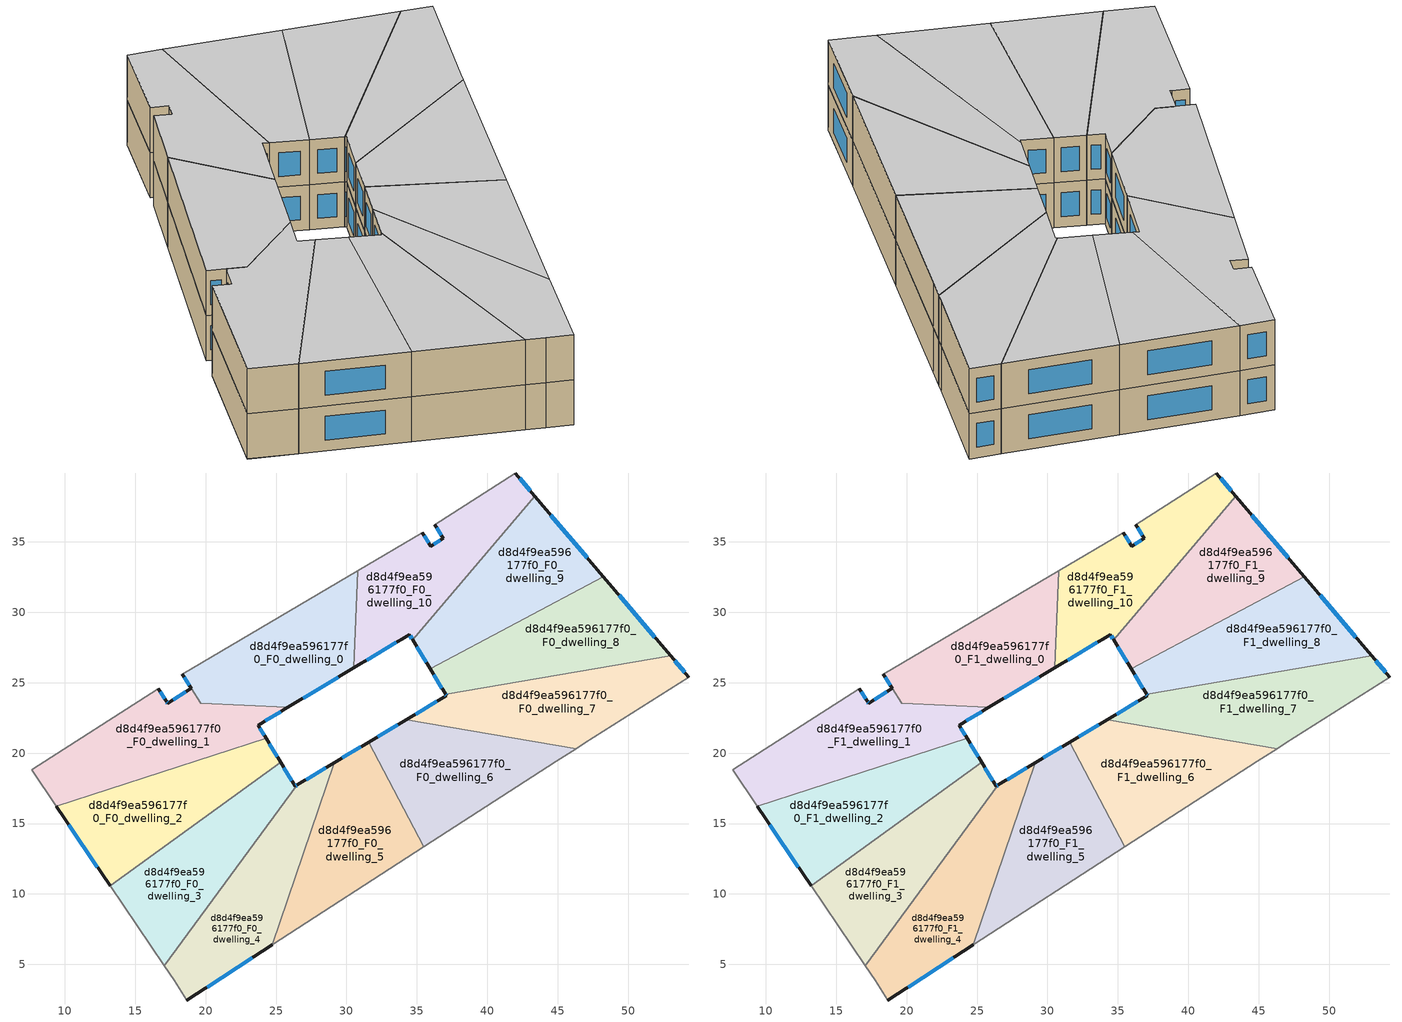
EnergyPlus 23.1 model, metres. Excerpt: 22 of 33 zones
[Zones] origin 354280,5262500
d8d4f9ea596177f0_F0_dwelling_0
 floor ground (EU_floor_Construction): 30.81,32.96 30.53,26.06 25.83,23.25 19.66,23.54 18.32,25.62 z0
 wall outside (EU_wall_Construction): 25.83,23.25 30.53,26.06 / 18.32,25.62 18.98,24.6 z0:3
 wall adiabatic (EU_wall_Construction): 30.81,32.96 18.32,25.62 z0:3
 wall to d8d4f9ea596177f0_F0_dwelling_10 (EU_wall_Construction): 30.53,26.06 30.81,32.96 z0:3
 wall to d8d4f9ea596177f0_F0_dwelling_1 (EU_wall_Construction): 18.98,24.6 19.66,23.54 25.83,23.25 z0:3
 window (EU_Window_Construction): 26.94,23.91 29.43,25.4 / 18.48,25.38 18.82,24.84 z0.7:2.3
d8d4f9ea596177f0_F0_dwelling_1
 floor ground (EU_floor_Construction): 25.83,23.25 23.73,21.99 24.29,21.06 9.38,16.25 7.63,18.82 16.65,24.56 17.22,23.66 17.3,23.54 18.98,24.6 19.66,23.54 z0
 wall outside (EU_wall_Construction): 18.98,24.6 17.3,23.54 17.22,23.66 16.65,24.56 / 24.29,21.06 23.73,21.99 25.83,23.25 z0:3
 wall adiabatic (EU_wall_Construction): 16.65,24.56 7.64,18.82 9.38,16.25 z0:3
 wall to d8d4f9ea596177f0_F0_dwelling_2 (EU_wall_Construction): 9.38,16.25 24.29,21.06 z0:3
 window (EU_Window_Construction): 17.28,23.57 17.24,23.63 / 18.58,24.35 17.69,23.79 / 24.22,22.29 25.34,22.96 / 24.16,21.28 23.86,21.77 / 17.09,23.87 16.78,24.35 z0.7:2.3
d8d4f9ea596177f0_F0_dwelling_10
 floor ground (EU_floor_Construction): 41.97,39.9 43.38,38.24 34.7,28.06 34.47,28.42 30.53,26.06 30.81,32.96 35.39,35.65 35.99,34.71 36.88,35.26 36.27,36.21 z0
 wall outside (EU_wall_Construction): 36.27,36.21 36.88,35.26 35.99,34.71 35.39,35.65 / 43.38,38.24 41.97,39.9 / 30.53,26.06 34.47,28.42 34.7,28.06 z0:3
 wall adiabatic (EU_wall_Construction): 41.97,39.9 36.27,36.21 / 35.39,35.65 30.81,32.96 z0:3
 wall to d8d4f9ea596177f0_F0_dwelling_9 (EU_wall_Construction): 34.7,28.06 43.38,38.24 z0:3
 window (EU_Window_Construction): 36.67,35.13 36.2,34.84 / 36.42,35.99 36.74,35.49 / 43.05,38.63 42.3,39.51 / 34.53,28.33 34.64,28.14 / 31.46,26.61 33.55,27.87 / 35.85,34.93 35.53,35.43 z0.7:2.3
d8d4f9ea596177f0_F0_dwelling_2
 floor ground (EU_floor_Construction): 24.29,21.06 25.32,19.35 13.22,10.58 9.38,16.25 z0
 wall outside (EU_wall_Construction): 25.32,19.35 24.29,21.06 / 9.38,16.25 13.22,10.58 z0:3
 wall to d8d4f9ea596177f0_F0_dwelling_3 (EU_wall_Construction): 13.22,10.58 25.32,19.35 z0:3
 window (EU_Window_Construction): 25.08,19.75 24.53,20.66 / 10.28,14.92 12.32,11.91 z0.7:2.3
d8d4f9ea596177f0_F0_dwelling_3
 floor ground (EU_floor_Construction): 25.32,19.35 26.35,17.65 26.52,17.75 17.07,4.91 13.22,10.58 z0
 wall outside (EU_wall_Construction): 26.52,17.75 26.35,17.65 25.32,19.35 z0:3
 wall adiabatic (EU_wall_Construction): 13.22,10.58 17.07,4.91 z0:3
 wall to d8d4f9ea596177f0_F0_dwelling_4 (EU_wall_Construction): 17.07,4.91 26.52,17.75 z0:3
 window (EU_Window_Construction): 26.11,18.05 25.56,18.95 / 26.48,17.72 26.39,17.67 z0.7:2.3
d8d4f9ea596177f0_F0_dwelling_4
 floor ground (EU_floor_Construction): 29.14,19.32 24.73,6.38 18.67,2.47 17.77,3.87 17.07,4.91 26.52,17.75 z0
 wall outside (EU_wall_Construction): 29.14,19.32 26.52,17.75 / 18.67,2.47 24.73,6.38 z0:3
 wall adiabatic (EU_wall_Construction): 17.07,4.91 17.77,3.87 18.67,2.47 z0:3
 wall to d8d4f9ea596177f0_F0_dwelling_5 (EU_wall_Construction): 24.73,6.38 29.14,19.32 z0:3
 window (EU_Window_Construction): 28.53,18.95 27.14,18.12 / 20.1,3.39 23.31,5.47 z0.7:2.3
d8d4f9ea596177f0_F0_dwelling_5
 floor ground (EU_floor_Construction): 31.59,20.79 35.5,13.34 24.73,6.38 29.14,19.32 z0
 wall outside (EU_wall_Construction): 31.59,20.79 29.14,19.32 z0:3
 wall adiabatic (EU_wall_Construction): 24.73,6.38 35.5,13.34 z0:3
 wall to d8d4f9ea596177f0_F0_dwelling_6 (EU_wall_Construction): 35.5,13.34 31.59,20.79 z0:3
 window (EU_Window_Construction): 31.02,20.44 29.72,19.67 z0.7:2.3
d8d4f9ea596177f0_F0_dwelling_6
 floor ground (EU_floor_Construction): 46.33,20.33 44.89,19.41 35.5,13.34 31.59,20.79 34.25,22.38 z0
 wall outside (EU_wall_Construction): 34.25,22.38 31.59,20.79 z0:3
 wall adiabatic (EU_wall_Construction): 35.5,13.34 44.89,19.41 46.33,20.33 z0:3
 wall to d8d4f9ea596177f0_F0_dwelling_7 (EU_wall_Construction): 46.33,20.33 34.25,22.38 z0:3
 window (EU_Window_Construction): 33.63,22.01 32.22,21.16 z0.7:2.3
d8d4f9ea596177f0_F0_dwelling_7
 floor ground (EU_floor_Construction): 53.03,26.91 54.32,25.39 46.89,20.69 46.33,20.33 34.25,22.38 37.09,24.08 37.04,24.17 z0
 wall outside (EU_wall_Construction): 37.04,24.17 37.09,24.08 34.25,22.38 / 54.32,25.39 53.03,26.91 z0:3
 wall adiabatic (EU_wall_Construction): 46.33,20.33 46.89,20.69 54.32,25.39 z0:3
 wall to d8d4f9ea596177f0_F0_dwelling_8 (EU_wall_Construction): 53.03,26.91 37.04,24.17 z0:3
 window (EU_Window_Construction): 36.43,23.68 34.92,22.78 / 37.05,24.15 37.08,24.1 / 54.02,25.75 53.33,26.56 z0.7:2.3
d8d4f9ea596177f0_F0_dwelling_8
 floor ground (EU_floor_Construction): 48.24,32.54 53.03,26.91 37.04,24.17 35.95,25.99 z0
 wall outside (EU_wall_Construction): 35.95,25.99 37.04,24.17 / 53.03,26.91 48.24,32.54 z0:3
 wall to d8d4f9ea596177f0_F0_dwelling_9 (EU_wall_Construction): 48.24,32.54 35.94,25.99 z0:3
 window (EU_Window_Construction): 36.2,25.56 36.78,24.6 / 51.9,28.23 49.36,31.22 z0.7:2.3
d8d4f9ea596177f0_F0_dwelling_9
 floor ground (EU_floor_Construction): 43.38,38.24 48.24,32.54 35.95,25.99 34.7,28.06 z0
 wall outside (EU_wall_Construction): 34.7,28.06 35.95,25.99 / 48.24,32.54 43.38,38.24 z0:3
 window (EU_Window_Construction): 34.99,27.57 35.65,26.47 / 47.1,33.88 44.52,36.9 z0.7:2.3
d8d4f9ea596177f0_F1_dwelling_0
 floor to d8d4f9ea596177f0_F0_dwelling_0 (EU_floor_Construction): 30.81,32.96 30.53,26.06 25.83,23.25 19.66,23.54 18.32,25.62 z3
 wall outside (EU_wall_Construction): 25.83,23.25 30.53,26.06 / 18.32,25.62 18.98,24.6 z3:6
 wall adiabatic (EU_wall_Construction): 30.81,32.96 18.32,25.62 z3:6
 wall to d8d4f9ea596177f0_F1_dwelling_10 (EU_wall_Construction): 30.53,26.06 30.81,32.96 z3:6
 wall to d8d4f9ea596177f0_F1_dwelling_1 (EU_wall_Construction): 18.98,24.6 19.66,23.54 25.83,23.25 z3:6
 window (EU_Window_Construction): 26.94,23.91 29.43,25.4 / 18.48,25.38 18.82,24.84 z3.7:5.3
 ceiling to d8d4f9ea596177f0_F2_dwelling_0 (EU_floor_Construction): 30.53,26.06 30.81,32.96 18.32,25.62 19.66,23.54 25.83,23.25 z6
d8d4f9ea596177f0_F1_dwelling_1
 floor to d8d4f9ea596177f0_F0_dwelling_1 (EU_floor_Construction): 25.83,23.25 23.73,21.99 24.29,21.06 9.38,16.25 7.63,18.82 16.65,24.56 17.22,23.66 17.3,23.54 18.98,24.6 19.66,23.54 z3
 wall outside (EU_wall_Construction): 18.98,24.6 17.3,23.54 17.22,23.66 16.65,24.56 / 24.29,21.06 23.73,21.99 25.83,23.25 z3:6
 wall adiabatic (EU_wall_Construction): 16.65,24.56 7.64,18.82 9.38,16.25 z3:6
 wall to d8d4f9ea596177f0_F1_dwelling_2 (EU_wall_Construction): 9.38,16.25 24.29,21.06 z3:6
 window (EU_Window_Construction): 17.28,23.57 17.24,23.63 / 18.58,24.35 17.69,23.79 / 24.22,22.29 25.34,22.96 / 24.16,21.28 23.86,21.77 / 17.09,23.87 16.78,24.35 z3.7:5.3
 ceiling to d8d4f9ea596177f0_F2_dwelling_1 (EU_floor_Construction): 24.29,21.06 23.73,21.99 25.83,23.25 19.66,23.54 18.98,24.6 17.3,23.54 17.22,23.66 16.65,24.56 7.63,18.82 9.38,16.25 z6
d8d4f9ea596177f0_F1_dwelling_10
 floor to d8d4f9ea596177f0_F0_dwelling_10 (EU_floor_Construction): 41.97,39.9 43.38,38.24 34.69,28.06 34.47,28.42 30.53,26.06 30.81,32.96 35.39,35.65 35.99,34.71 36.88,35.26 36.27,36.21 z3
 wall outside (EU_wall_Construction): 36.27,36.21 36.88,35.26 35.99,34.71 35.39,35.65 / 43.38,38.24 41.97,39.9 / 30.53,26.06 34.47,28.42 34.7,28.06 z3:6
 wall adiabatic (EU_wall_Construction): 41.97,39.9 36.27,36.21 / 35.39,35.65 30.81,32.96 z3:6
 wall to d8d4f9ea596177f0_F1_dwelling_9 (EU_wall_Construction): 34.7,28.06 43.38,38.24 z3:6
 window (EU_Window_Construction): 36.67,35.13 36.2,34.84 / 36.42,35.99 36.74,35.49 / 43.05,38.63 42.3,39.51 / 34.53,28.33 34.64,28.14 / 31.46,26.61 33.55,27.87 / 35.85,34.93 35.53,35.43 z3.7:5.3
 ceiling to d8d4f9ea596177f0_F2_dwelling_10 (EU_floor_Construction): 34.69,28.06 43.38,38.24 41.97,39.9 36.27,36.21 36.88,35.26 35.99,34.71 35.39,35.65 30.81,32.96 30.53,26.06 34.47,28.42 z6
d8d4f9ea596177f0_F1_dwelling_2
 floor to d8d4f9ea596177f0_F0_dwelling_2 (EU_floor_Construction): 24.29,21.06 25.32,19.35 13.22,10.58 9.38,16.25 z3
 wall outside (EU_wall_Construction): 25.32,19.35 24.29,21.06 / 9.38,16.25 13.22,10.58 z3:6
 wall to d8d4f9ea596177f0_F1_dwelling_3 (EU_wall_Construction): 13.22,10.58 25.32,19.35 z3:6
 window (EU_Window_Construction): 25.08,19.75 24.53,20.66 / 10.28,14.92 12.32,11.91 z3.7:5.3
 ceiling to d8d4f9ea596177f0_F2_dwelling_2 (EU_floor_Construction): 25.32,19.35 24.29,21.06 9.38,16.25 13.22,10.58 z6
d8d4f9ea596177f0_F1_dwelling_3
 floor to d8d4f9ea596177f0_F0_dwelling_3 (EU_floor_Construction): 25.32,19.35 26.35,17.65 26.52,17.75 17.06,4.91 13.22,10.58 z3
 wall outside (EU_wall_Construction): 26.52,17.75 26.35,17.65 25.32,19.35 z3:6
 wall adiabatic (EU_wall_Construction): 13.22,10.58 17.07,4.91 z3:6
 wall to d8d4f9ea596177f0_F1_dwelling_4 (EU_wall_Construction): 17.07,4.91 26.52,17.75 z3:6
 window (EU_Window_Construction): 26.11,18.05 25.56,18.95 / 26.48,17.72 26.39,17.67 z3.7:5.3
 ceiling to d8d4f9ea596177f0_F2_dwelling_3 (EU_floor_Construction): 17.06,4.91 26.52,17.75 26.35,17.65 25.32,19.35 13.22,10.58 z6
d8d4f9ea596177f0_F1_dwelling_4
 floor to d8d4f9ea596177f0_F0_dwelling_4 (EU_floor_Construction): 29.14,19.32 24.73,6.38 18.67,2.47 17.77,3.87 17.06,4.91 26.52,17.75 z3
 wall outside (EU_wall_Construction): 29.14,19.32 26.52,17.75 / 18.67,2.47 24.73,6.38 z3:6
 wall adiabatic (EU_wall_Construction): 17.07,4.91 17.77,3.87 18.67,2.47 z3:6
 wall to d8d4f9ea596177f0_F1_dwelling_5 (EU_wall_Construction): 24.73,6.38 29.14,19.32 z3:6
 window (EU_Window_Construction): 28.53,18.95 27.14,18.12 / 20.1,3.39 23.31,5.47 z3.7:5.3
 ceiling to d8d4f9ea596177f0_F2_dwelling_4 (EU_floor_Construction): 24.73,6.38 29.14,19.32 26.52,17.75 17.06,4.91 17.77,3.87 18.67,2.47 z6
d8d4f9ea596177f0_F1_dwelling_5
 floor to d8d4f9ea596177f0_F0_dwelling_5 (EU_floor_Construction): 31.59,20.79 35.5,13.34 24.73,6.38 29.14,19.32 z3
 wall outside (EU_wall_Construction): 31.59,20.79 29.14,19.32 z3:6
 wall adiabatic (EU_wall_Construction): 24.73,6.38 35.5,13.34 z3:6
 wall to d8d4f9ea596177f0_F1_dwelling_6 (EU_wall_Construction): 35.5,13.34 31.59,20.79 z3:6
 window (EU_Window_Construction): 31.02,20.44 29.72,19.67 z3.7:5.3
 ceiling to d8d4f9ea596177f0_F2_dwelling_5 (EU_floor_Construction): 35.5,13.34 31.59,20.79 29.14,19.32 24.73,6.38 z6
d8d4f9ea596177f0_F1_dwelling_6
 floor to d8d4f9ea596177f0_F0_dwelling_6 (EU_floor_Construction): 46.33,20.33 44.89,19.41 35.5,13.34 31.59,20.79 34.25,22.38 z3
 wall outside (EU_wall_Construction): 34.25,22.38 31.59,20.79 z3:6
 wall adiabatic (EU_wall_Construction): 35.5,13.34 44.89,19.41 46.33,20.33 z3:6
 wall to d8d4f9ea596177f0_F1_dwelling_7 (EU_wall_Construction): 46.33,20.33 34.25,22.38 z3:6
 window (EU_Window_Construction): 33.63,22.01 32.22,21.16 z3.7:5.3
 ceiling to d8d4f9ea596177f0_F2_dwelling_6 (EU_floor_Construction): 44.89,19.41 46.33,20.33 34.25,22.38 31.59,20.79 35.5,13.34 z6
d8d4f9ea596177f0_F1_dwelling_7
 floor to d8d4f9ea596177f0_F0_dwelling_7 (EU_floor_Construction): 53.03,26.91 54.32,25.39 46.89,20.69 46.33,20.33 34.25,22.38 37.09,24.08 37.04,24.17 z3
 wall outside (EU_wall_Construction): 37.04,24.17 37.09,24.08 34.25,22.38 / 54.32,25.39 53.03,26.91 z3:6
 wall adiabatic (EU_wall_Construction): 46.33,20.33 46.89,20.69 54.32,25.39 z3:6
 wall to d8d4f9ea596177f0_F1_dwelling_8 (EU_wall_Construction): 53.03,26.91 37.04,24.17 z3:6
 window (EU_Window_Construction): 36.43,23.68 34.92,22.78 / 37.05,24.15 37.08,24.1 / 54.02,25.75 53.33,26.56 z3.7:5.3
 ceiling to d8d4f9ea596177f0_F2_dwelling_7 (EU_floor_Construction): 54.32,25.39 53.03,26.91 37.04,24.17 37.09,24.08 34.25,22.38 46.33,20.33 46.89,20.69 z6
d8d4f9ea596177f0_F1_dwelling_8
 floor to d8d4f9ea596177f0_F0_dwelling_8 (EU_floor_Construction): 48.24,32.54 53.03,26.91 37.04,24.17 35.94,25.99 z3
 wall outside (EU_wall_Construction): 35.95,25.99 37.04,24.17 / 53.03,26.91 48.24,32.54 z3:6
 wall to d8d4f9ea596177f0_F1_dwelling_9 (EU_wall_Construction): 48.24,32.54 35.94,25.99 z3:6
 window (EU_Window_Construction): 36.2,25.56 36.78,24.6 / 51.9,28.23 49.36,31.22 z3.7:5.3
 ceiling to d8d4f9ea596177f0_F2_dwelling_8 (EU_floor_Construction): 53.03,26.91 48.24,32.54 35.94,25.99 37.04,24.17 z6
d8d4f9ea596177f0_F1_dwelling_9
 floor to d8d4f9ea596177f0_F0_dwelling_9 (EU_floor_Construction): 43.38,38.24 48.24,32.54 35.94,25.99 34.69,28.06 z3
 wall outside (EU_wall_Construction): 34.7,28.06 35.95,25.99 / 48.24,32.54 43.38,38.24 z3:6
 window (EU_Window_Construction): 34.99,27.57 35.65,26.47 / 47.1,33.88 44.52,36.9 z3.7:5.3
 ceiling to d8d4f9ea596177f0_F2_dwelling_9 (EU_floor_Construction): 48.24,32.54 43.38,38.24 34.69,28.06 35.94,25.99 z6
[Building]
EU S2 Campaign: North Axis=0; Terrain=City; Solar Distribution=FullExterior
[Site:Location]
Budapest.Ferenc.Liszt.Intl.AP: Latitude=47.437; Longitude=19.256; Time Zone=1; Elevation=185
[SizingPeriod:WeatherFileDays]
AnnualSizingPeriod: Begin Month=1; Begin Day of Month=1; End Month=12; End Day of Month=31; Day of Week for Start Day=Monday; Use Weather File Daylight Saving Period=No; Use Weather File Rain and Snow Indicators=No
[MATERIAL]
EU_InternalMass_Material: Roughness=MediumRough; Thickness=0.1; Conductivity=1; Density=1800; Specific Heat=900; Thermal Absorptance=0.9; Solar Absorptance=0.7; Visible Absorptance=0.7
[MATERIAL:NOMASS] Roughness=MediumRough; Thermal Absorptance=0.9; Solar Absorptance=0.7; Visible Absorptance=0.7
Name | Thermal Resistance
EU_wall_NoMass | 0.832559
EU_floor_NoMass | 0.872794
[WINDOWMATERIAL:SIMPLEGLAZINGSYSTEM]
EU_Window_SimpleGlazing: UFactor=2.79869; Solar Heat Gain Coefficient=0.75; Visible Transmittance=0.75
[CONSTRUCTION]
EU_wall_Construction: EU_wall_NoMass
EU_floor_Construction: EU_floor_NoMass
EU_Window_Construction: EU_Window_SimpleGlazing
EU_InternalMass_Construction: EU_InternalMass_Material
[ZONE] Type=1; Multiplier=1; Ceiling Height=autocalculate; Floor Area=autocalculate; Part of Total Floor Area=Yes
Name | Volume
d8d4f9ea596177f0_F0_dwelling_0; d8d4f9ea596177f0_F1_dwelling_0 | 193.024
d8d4f9ea596177f0_F0_dwelling_1; d8d4f9ea596177f0_F1_dwelling_1 | 204.619
d8d4f9ea596177f0_F0_dwelling_10; d8d4f9ea596177f0_F1_dwelling_10 | 198.821
d8d4f9ea596177f0_F0_dwelling_2; d8d4f9ea596177f0_F1_dwelling_2 | 198.863
d8d4f9ea596177f0_F0_dwelling_3; d8d4f9ea596177f0_F1_dwelling_3 | 198.855
d8d4f9ea596177f0_F0_dwelling_4; d8d4f9ea596177f0_F1_dwelling_4 | 198.823
d8d4f9ea596177f0_F0_dwelling_5; d8d4f9ea596177f0_F1_dwelling_5 | 198.851
d8d4f9ea596177f0_F0_dwelling_6; d8d4f9ea596177f0_F1_dwelling_6 | 198.85
d8d4f9ea596177f0_F0_dwelling_7; d8d4f9ea596177f0_F1_dwelling_7 | 198.817
d8d4f9ea596177f0_F0_dwelling_8; d8d4f9ea596177f0_F1_dwelling_8 | 198.859
d8d4f9ea596177f0_F0_dwelling_9; d8d4f9ea596177f0_F1_dwelling_9 | 198.84
[INTERNALMASS] Construction=EU_InternalMass_Construction
Name | Zone or ZoneList | Surface Area
d8d4f9ea596177f0_F0_dwelling_0_EU_InternalMass | d8d4f9ea596177f0_F0_dwelling_0 | 64.3466
d8d4f9ea596177f0_F0_dwelling_1_EU_InternalMass | d8d4f9ea596177f0_F0_dwelling_1 | 68.2057
d8d4f9ea596177f0_F0_dwelling_2_EU_InternalMass | d8d4f9ea596177f0_F0_dwelling_2 | 66.2875
d8d4f9ea596177f0_F0_dwelling_3_EU_InternalMass | d8d4f9ea596177f0_F0_dwelling_3 | 66.285
d8d4f9ea596177f0_F0_dwelling_4_EU_InternalMass | d8d4f9ea596177f0_F0_dwelling_4 | 66.2745
d8d4f9ea596177f0_F0_dwelling_5_EU_InternalMass | d8d4f9ea596177f0_F0_dwelling_5 | 66.2837
d8d4f9ea596177f0_F0_dwelling_6_EU_InternalMass | d8d4f9ea596177f0_F0_dwelling_6 | 66.2832
d8d4f9ea596177f0_F0_dwelling_7_EU_InternalMass | d8d4f9ea596177f0_F0_dwelling_7 | 66.2725
d8d4f9ea596177f0_F0_dwelling_8_EU_InternalMass | d8d4f9ea596177f0_F0_dwelling_8 | 66.2864
d8d4f9ea596177f0_F0_dwelling_9_EU_InternalMass | d8d4f9ea596177f0_F0_dwelling_9 | 66.2801
d8d4f9ea596177f0_F0_dwelling_10_EU_InternalMass | d8d4f9ea596177f0_F0_dwelling_10 | 66.2737
d8d4f9ea596177f0_F1_dwelling_0_EU_InternalMass | d8d4f9ea596177f0_F1_dwelling_0 | 64.3466
d8d4f9ea596177f0_F1_dwelling_1_EU_InternalMass | d8d4f9ea596177f0_F1_dwelling_1 | 68.2057
d8d4f9ea596177f0_F1_dwelling_2_EU_InternalMass | d8d4f9ea596177f0_F1_dwelling_2 | 66.2875
d8d4f9ea596177f0_F1_dwelling_3_EU_InternalMass | d8d4f9ea596177f0_F1_dwelling_3 | 66.285
d8d4f9ea596177f0_F1_dwelling_4_EU_InternalMass | d8d4f9ea596177f0_F1_dwelling_4 | 66.2745
d8d4f9ea596177f0_F1_dwelling_5_EU_InternalMass | d8d4f9ea596177f0_F1_dwelling_5 | 66.2837
d8d4f9ea596177f0_F1_dwelling_6_EU_InternalMass | d8d4f9ea596177f0_F1_dwelling_6 | 66.2832
d8d4f9ea596177f0_F1_dwelling_7_EU_InternalMass | d8d4f9ea596177f0_F1_dwelling_7 | 66.2725
d8d4f9ea596177f0_F1_dwelling_8_EU_InternalMass | d8d4f9ea596177f0_F1_dwelling_8 | 66.2864
d8d4f9ea596177f0_F1_dwelling_9_EU_InternalMass | d8d4f9ea596177f0_F1_dwelling_9 | 66.2801
d8d4f9ea596177f0_F1_dwelling_10_EU_InternalMass | d8d4f9ea596177f0_F1_dwelling_10 | 66.2737
[OTHEREQUIPMENT] Fuel Type=Electricity; Design Level Calculation Method=Watts/Area; Power per Zone Floor Area=1; Fraction Latent=0; Fraction Radiant=0; Fraction Lost=0; Carbon Dioxide Generation Rate=0; EndUse Subcategory=EU_Step8_InternalGains
Name | Zone or ZoneList or Space or SpaceList | Schedule
EU_Step8_InternalGain_d8d4f9ea596177f0_F0_dwelling_0_f000 | d8d4f9ea596177f0_F0_dwelling_0 | EU_Step8_GainSchedule_d8d4f9ea596177f0_F0_dwelling_0_f000
EU_Step8_InternalGain_d8d4f9ea596177f0_F0_dwelling_1_f000 | d8d4f9ea596177f0_F0_dwelling_1 | EU_Step8_GainSchedule_d8d4f9ea596177f0_F0_dwelling_1_f000
EU_Step8_InternalGain_d8d4f9ea596177f0_F0_dwelling_2_f000 | d8d4f9ea596177f0_F0_dwelling_2 | EU_Step8_GainSchedule_d8d4f9ea596177f0_F0_dwelling_2_f000
EU_Step8_InternalGain_d8d4f9ea596177f0_F0_dwelling_3_f000 | d8d4f9ea596177f0_F0_dwelling_3 | EU_Step8_GainSchedule_d8d4f9ea596177f0_F0_dwelling_3_f000
EU_Step8_InternalGain_d8d4f9ea596177f0_F0_dwelling_4_f000 | d8d4f9ea596177f0_F0_dwelling_4 | EU_Step8_GainSchedule_d8d4f9ea596177f0_F0_dwelling_4_f000
EU_Step8_InternalGain_d8d4f9ea596177f0_F0_dwelling_5_f000 | d8d4f9ea596177f0_F0_dwelling_5 | EU_Step8_GainSchedule_d8d4f9ea596177f0_F0_dwelling_5_f000
EU_Step8_InternalGain_d8d4f9ea596177f0_F0_dwelling_6_f000 | d8d4f9ea596177f0_F0_dwelling_6 | EU_Step8_GainSchedule_d8d4f9ea596177f0_F0_dwelling_6_f000
EU_Step8_InternalGain_d8d4f9ea596177f0_F0_dwelling_7_f000 | d8d4f9ea596177f0_F0_dwelling_7 | EU_Step8_GainSchedule_d8d4f9ea596177f0_F0_dwelling_7_f000
EU_Step8_InternalGain_d8d4f9ea596177f0_F0_dwelling_8_f000 | d8d4f9ea596177f0_F0_dwelling_8 | EU_Step8_GainSchedule_d8d4f9ea596177f0_F0_dwelling_8_f000
EU_Step8_InternalGain_d8d4f9ea596177f0_F0_dwelling_9_f000 | d8d4f9ea596177f0_F0_dwelling_9 | EU_Step8_GainSchedule_d8d4f9ea596177f0_F0_dwelling_9_f000
EU_Step8_InternalGain_d8d4f9ea596177f0_F0_dwelling_10_f000 | d8d4f9ea596177f0_F0_dwelling_10 | EU_Step8_GainSchedule_d8d4f9ea596177f0_F0_dwelling_10_f000
EU_Step8_InternalGain_d8d4f9ea596177f0_F1_dwelling_0_f000 | d8d4f9ea596177f0_F1_dwelling_0 | EU_Step8_GainSchedule_d8d4f9ea596177f0_F1_dwelling_0_f000
EU_Step8_InternalGain_d8d4f9ea596177f0_F1_dwelling_1_f000 | d8d4f9ea596177f0_F1_dwelling_1 | EU_Step8_GainSchedule_d8d4f9ea596177f0_F1_dwelling_1_f000
EU_Step8_InternalGain_d8d4f9ea596177f0_F1_dwelling_2_f000 | d8d4f9ea596177f0_F1_dwelling_2 | EU_Step8_GainSchedule_d8d4f9ea596177f0_F1_dwelling_2_f000
EU_Step8_InternalGain_d8d4f9ea596177f0_F1_dwelling_3_f000 | d8d4f9ea596177f0_F1_dwelling_3 | EU_Step8_GainSchedule_d8d4f9ea596177f0_F1_dwelling_3_f000
EU_Step8_InternalGain_d8d4f9ea596177f0_F1_dwelling_4_f000 | d8d4f9ea596177f0_F1_dwelling_4 | EU_Step8_GainSchedule_d8d4f9ea596177f0_F1_dwelling_4_f000
EU_Step8_InternalGain_d8d4f9ea596177f0_F1_dwelling_5_f000 | d8d4f9ea596177f0_F1_dwelling_5 | EU_Step8_GainSchedule_d8d4f9ea596177f0_F1_dwelling_5_f000
EU_Step8_InternalGain_d8d4f9ea596177f0_F1_dwelling_6_f000 | d8d4f9ea596177f0_F1_dwelling_6 | EU_Step8_GainSchedule_d8d4f9ea596177f0_F1_dwelling_6_f000
EU_Step8_InternalGain_d8d4f9ea596177f0_F1_dwelling_7_f000 | d8d4f9ea596177f0_F1_dwelling_7 | EU_Step8_GainSchedule_d8d4f9ea596177f0_F1_dwelling_7_f000
EU_Step8_InternalGain_d8d4f9ea596177f0_F1_dwelling_8_f000 | d8d4f9ea596177f0_F1_dwelling_8 | EU_Step8_GainSchedule_d8d4f9ea596177f0_F1_dwelling_8_f000
EU_Step8_InternalGain_d8d4f9ea596177f0_F1_dwelling_9_f000 | d8d4f9ea596177f0_F1_dwelling_9 | EU_Step8_GainSchedule_d8d4f9ea596177f0_F1_dwelling_9_f000
EU_Step8_InternalGain_d8d4f9ea596177f0_F1_dwelling_10_f000 | d8d4f9ea596177f0_F1_dwelling_10 | EU_Step8_GainSchedule_d8d4f9ea596177f0_F1_dwelling_10_f000
[ZONEVENTILATION:DESIGNFLOWRATE] Schedule=EU_AlwaysOn; Design Flow Rate Calculation Method=AirChanges/Hour; Air Changes per Hour=0.475469; Ventilation Type=Natural; Fan Pressure Rise=0; Fan Total Efficiency=1; Constant Term Coefficient=1; Temperature Term Coefficient=0; Velocity Term Coefficient=0; Velocity Squared Term Coefficient=0; Minimum Indoor Temperature=-100; Maximum Indoor Temperature=100; Delta Temperature=-100; Minimum Outdoor Temperature=-100; Maximum Outdoor Temperature=100; Maximum Wind Speed=40
Name | Zone or ZoneList or Space or SpaceList
EU_ConstantAir_d8d4f9ea596177f0_F0_dwelling_0 | d8d4f9ea596177f0_F0_dwelling_0
EU_ConstantAir_d8d4f9ea596177f0_F0_dwelling_1 | d8d4f9ea596177f0_F0_dwelling_1
EU_ConstantAir_d8d4f9ea596177f0_F0_dwelling_2 | d8d4f9ea596177f0_F0_dwelling_2
EU_ConstantAir_d8d4f9ea596177f0_F0_dwelling_3 | d8d4f9ea596177f0_F0_dwelling_3
EU_ConstantAir_d8d4f9ea596177f0_F0_dwelling_4 | d8d4f9ea596177f0_F0_dwelling_4
EU_ConstantAir_d8d4f9ea596177f0_F0_dwelling_5 | d8d4f9ea596177f0_F0_dwelling_5
EU_ConstantAir_d8d4f9ea596177f0_F0_dwelling_6 | d8d4f9ea596177f0_F0_dwelling_6
EU_ConstantAir_d8d4f9ea596177f0_F0_dwelling_7 | d8d4f9ea596177f0_F0_dwelling_7
EU_ConstantAir_d8d4f9ea596177f0_F0_dwelling_8 | d8d4f9ea596177f0_F0_dwelling_8
EU_ConstantAir_d8d4f9ea596177f0_F0_dwelling_9 | d8d4f9ea596177f0_F0_dwelling_9
EU_ConstantAir_d8d4f9ea596177f0_F0_dwelling_10 | d8d4f9ea596177f0_F0_dwelling_10
EU_ConstantAir_d8d4f9ea596177f0_F1_dwelling_0 | d8d4f9ea596177f0_F1_dwelling_0
EU_ConstantAir_d8d4f9ea596177f0_F1_dwelling_1 | d8d4f9ea596177f0_F1_dwelling_1
EU_ConstantAir_d8d4f9ea596177f0_F1_dwelling_2 | d8d4f9ea596177f0_F1_dwelling_2
EU_ConstantAir_d8d4f9ea596177f0_F1_dwelling_3 | d8d4f9ea596177f0_F1_dwelling_3
EU_ConstantAir_d8d4f9ea596177f0_F1_dwelling_4 | d8d4f9ea596177f0_F1_dwelling_4
EU_ConstantAir_d8d4f9ea596177f0_F1_dwelling_5 | d8d4f9ea596177f0_F1_dwelling_5
EU_ConstantAir_d8d4f9ea596177f0_F1_dwelling_6 | d8d4f9ea596177f0_F1_dwelling_6
EU_ConstantAir_d8d4f9ea596177f0_F1_dwelling_7 | d8d4f9ea596177f0_F1_dwelling_7
EU_ConstantAir_d8d4f9ea596177f0_F1_dwelling_8 | d8d4f9ea596177f0_F1_dwelling_8
EU_ConstantAir_d8d4f9ea596177f0_F1_dwelling_9 | d8d4f9ea596177f0_F1_dwelling_9
EU_ConstantAir_d8d4f9ea596177f0_F1_dwelling_10 | d8d4f9ea596177f0_F1_dwelling_10
[HVACTEMPLATE:THERMOSTAT] Constant Heating Setpoint=20; Constant Cooling Setpoint=50
EU_HeatOnly_d8d4f9ea596177f0_F0_dwelling_0; EU_HeatOnly_d8d4f9ea596177f0_F0_dwelling_1; EU_HeatOnly_d8d4f9ea596177f0_F0_dwelling_2; EU_HeatOnly_d8d4f9ea596177f0_F0_dwelling_3; EU_HeatOnly_d8d4f9ea596177f0_F0_dwelling_4; EU_HeatOnly_d8d4f9ea596177f0_F0_dwelling_5; EU_HeatOnly_d8d4f9ea596177f0_F0_dwelling_6; EU_HeatOnly_d8d4f9ea596177f0_F0_dwelling_7; EU_HeatOnly_d8d4f9ea596177f0_F0_dwelling_8; EU_HeatOnly_d8d4f9ea596177f0_F0_dwelling_9; EU_HeatOnly_d8d4f9ea596177f0_F0_dwelling_10; EU_HeatOnly_d8d4f9ea596177f0_F1_dwelling_0; EU_HeatOnly_d8d4f9ea596177f0_F1_dwelling_1; EU_HeatOnly_d8d4f9ea596177f0_F1_dwelling_2; EU_HeatOnly_d8d4f9ea596177f0_F1_dwelling_3; EU_HeatOnly_d8d4f9ea596177f0_F1_dwelling_4; EU_HeatOnly_d8d4f9ea596177f0_F1_dwelling_5; EU_HeatOnly_d8d4f9ea596177f0_F1_dwelling_6; EU_HeatOnly_d8d4f9ea596177f0_F1_dwelling_7; EU_HeatOnly_d8d4f9ea596177f0_F1_dwelling_8; EU_HeatOnly_d8d4f9ea596177f0_F1_dwelling_9; EU_HeatOnly_d8d4f9ea596177f0_F1_dwelling_10; EU_HeatOnly_d8d4f9ea596177f0_F2_dwelling_0; EU_HeatOnly_d8d4f9ea596177f0_F2_dwelling_1; EU_HeatOnly_d8d4f9ea596177f0_F2_dwelling_2; EU_HeatOnly_d8d4f9ea596177f0_F2_dwelling_3; EU_HeatOnly_d8d4f9ea596177f0_F2_dwelling_4; EU_HeatOnly_d8d4f9ea596177f0_F2_dwelling_5; EU_HeatOnly_d8d4f9ea596177f0_F2_dwelling_6; EU_HeatOnly_d8d4f9ea596177f0_F2_dwelling_7; EU_HeatOnly_d8d4f9ea596177f0_F2_dwelling_8; EU_HeatOnly_d8d4f9ea596177f0_F2_dwelling_9; EU_HeatOnly_d8d4f9ea596177f0_F2_dwelling_10
[HVACTEMPLATE:ZONE:IDEALLOADSAIRSYSTEM] System Availability Schedule=EU_AlwaysOn; Maximum Heating Supply Air Temperature=50; Minimum Cooling Supply Air Temperature=13; Maximum Heating Supply Air Humidity Ratio=0.0156; Minimum Cooling Supply Air Humidity Ratio=0.0077; Heating Limit=NoLimit; Cooling Limit=NoLimit; Heating Availability Schedule=EU_AlwaysOn; Cooling Availability Schedule=EU_CoolingOff; Dehumidification Control Type=ConstantSensibleHeatRatio; Cooling Sensible Heat Ratio=0.7; Dehumidification Setpoint=60; Humidification Control Type=None; Humidification Setpoint=30; Outdoor Air Method=None; Outdoor Air Flow Rate per Person=0.00944; Outdoor Air Flow Rate per Zone Floor Area=0; Outdoor Air Flow Rate per Zone=0; Demand Controlled Ventilation Type=None; Outdoor Air Economizer Type=NoEconomizer; Heat Recovery Type=None; Sensible Heat Recovery Effectiveness=0.7; Latent Heat Recovery Effectiveness=0.65
Name | Template Thermostat
d8d4f9ea596177f0_F0_dwelling_0 | EU_HeatOnly_d8d4f9ea596177f0_F0_dwelling_0
d8d4f9ea596177f0_F0_dwelling_1 | EU_HeatOnly_d8d4f9ea596177f0_F0_dwelling_1
d8d4f9ea596177f0_F0_dwelling_2 | EU_HeatOnly_d8d4f9ea596177f0_F0_dwelling_2
d8d4f9ea596177f0_F0_dwelling_3 | EU_HeatOnly_d8d4f9ea596177f0_F0_dwelling_3
d8d4f9ea596177f0_F0_dwelling_4 | EU_HeatOnly_d8d4f9ea596177f0_F0_dwelling_4
d8d4f9ea596177f0_F0_dwelling_5 | EU_HeatOnly_d8d4f9ea596177f0_F0_dwelling_5
d8d4f9ea596177f0_F0_dwelling_6 | EU_HeatOnly_d8d4f9ea596177f0_F0_dwelling_6
d8d4f9ea596177f0_F0_dwelling_7 | EU_HeatOnly_d8d4f9ea596177f0_F0_dwelling_7
d8d4f9ea596177f0_F0_dwelling_8 | EU_HeatOnly_d8d4f9ea596177f0_F0_dwelling_8
d8d4f9ea596177f0_F0_dwelling_9 | EU_HeatOnly_d8d4f9ea596177f0_F0_dwelling_9
d8d4f9ea596177f0_F0_dwelling_10 | EU_HeatOnly_d8d4f9ea596177f0_F0_dwelling_10
d8d4f9ea596177f0_F1_dwelling_0 | EU_HeatOnly_d8d4f9ea596177f0_F1_dwelling_0
d8d4f9ea596177f0_F1_dwelling_1 | EU_HeatOnly_d8d4f9ea596177f0_F1_dwelling_1
d8d4f9ea596177f0_F1_dwelling_2 | EU_HeatOnly_d8d4f9ea596177f0_F1_dwelling_2
d8d4f9ea596177f0_F1_dwelling_3 | EU_HeatOnly_d8d4f9ea596177f0_F1_dwelling_3
d8d4f9ea596177f0_F1_dwelling_4 | EU_HeatOnly_d8d4f9ea596177f0_F1_dwelling_4
d8d4f9ea596177f0_F1_dwelling_5 | EU_HeatOnly_d8d4f9ea596177f0_F1_dwelling_5
d8d4f9ea596177f0_F1_dwelling_6 | EU_HeatOnly_d8d4f9ea596177f0_F1_dwelling_6
d8d4f9ea596177f0_F1_dwelling_7 | EU_HeatOnly_d8d4f9ea596177f0_F1_dwelling_7
d8d4f9ea596177f0_F1_dwelling_8 | EU_HeatOnly_d8d4f9ea596177f0_F1_dwelling_8
d8d4f9ea596177f0_F1_dwelling_9 | EU_HeatOnly_d8d4f9ea596177f0_F1_dwelling_9
d8d4f9ea596177f0_F1_dwelling_10 | EU_HeatOnly_d8d4f9ea596177f0_F1_dwelling_10
[SIZING:ZONE] Zone Cooling Design Supply Air Temperature Input Method=SupplyAirTemperature; Zone Cooling Design Supply Air Temperature=13; Zone Heating Design Supply Air Temperature Input Method=SupplyAirTemperature; Zone Heating Design Supply Air Temperature=50; Zone Cooling Design Supply Air Humidity Ratio=0.008; Zone Heating Design Supply Air Humidity Ratio=0.008; Cooling Design Air Flow Method=DesignDay; Cooling Design Air Flow Rate=0; Cooling Minimum Air Flow per Zone Floor Area=0.000762; Cooling Minimum Air Flow=0; Cooling Minimum Air Flow Fraction=0.2; Heating Design Air Flow Method=DesignDay; Heating Design Air Flow Rate=0; Heating Maximum Air Flow per Zone Floor Area=0.002032; Heating Maximum Air Flow=0.141576; Heating Maximum Air Flow Fraction=0.3; Account for Dedicated Outdoor Air System=No; Dedicated Outdoor Air System Control Strategy=NeutralSupplyAir; Dedicated Outdoor Air Low Setpoint Temperature for Design=autosize; Dedicated Outdoor Air High Setpoint Temperature for Design=autosize; Zone Load Sizing Method=Sensible Load Only No Latent Load; Zone Latent Cooling Design Supply Air Humidity Ratio Input Method=HumidityRatioDifference; Zone Cooling Design Supply Air Humidity Ratio Difference=0.005; Zone Latent Heating Design Supply Air Humidity Ratio Input Method=HumidityRatioDifference; Zone Humidification Design Supply Air Humidity Ratio Difference=0.005
d8d4f9ea596177f0_F0_dwelling_0; d8d4f9ea596177f0_F0_dwelling_1; d8d4f9ea596177f0_F0_dwelling_2; d8d4f9ea596177f0_F0_dwelling_3; d8d4f9ea596177f0_F0_dwelling_4; d8d4f9ea596177f0_F0_dwelling_5; d8d4f9ea596177f0_F0_dwelling_6; d8d4f9ea596177f0_F0_dwelling_7; d8d4f9ea596177f0_F0_dwelling_8; d8d4f9ea596177f0_F0_dwelling_9; d8d4f9ea596177f0_F0_dwelling_10; d8d4f9ea596177f0_F1_dwelling_0; d8d4f9ea596177f0_F1_dwelling_1; d8d4f9ea596177f0_F1_dwelling_2; d8d4f9ea596177f0_F1_dwelling_3; d8d4f9ea596177f0_F1_dwelling_4; d8d4f9ea596177f0_F1_dwelling_5; d8d4f9ea596177f0_F1_dwelling_6; d8d4f9ea596177f0_F1_dwelling_7; d8d4f9ea596177f0_F1_dwelling_8; d8d4f9ea596177f0_F1_dwelling_9; d8d4f9ea596177f0_F1_dwelling_10
[SCHEDULE:CONSTANT]
Name | Hourly Value
EU_AlwaysOn | 1
EU_CoolingOff | 0
[SCHEDULE:FILE] Column Number=1; Rows to Skip at Top=0; Number of Hours of Data=8760; Column Separator=Comma; Interpolate to Timestep=No; Minutes per Item=60; Adjust Schedule for Daylight Savings=Yes
Name | File
EU_Step8_GainSchedule_d8d4f9ea596177f0_F0_dwelling_0_f000 | ../../schedules/d8d4f9ea596177f0/d8d4f9ea596177f0_F0_dwelling_0_f000_gain.csv
EU_Step8_GainSchedule_d8d4f9ea596177f0_F0_dwelling_1_f000 | ../../schedules/d8d4f9ea596177f0/d8d4f9ea596177f0_F0_dwelling_1_f000_gain.csv
EU_Step8_GainSchedule_d8d4f9ea596177f0_F0_dwelling_2_f000 | ../../schedules/d8d4f9ea596177f0/d8d4f9ea596177f0_F0_dwelling_2_f000_gain.csv
EU_Step8_GainSchedule_d8d4f9ea596177f0_F0_dwelling_3_f000 | ../../schedules/d8d4f9ea596177f0/d8d4f9ea596177f0_F0_dwelling_3_f000_gain.csv
EU_Step8_GainSchedule_d8d4f9ea596177f0_F0_dwelling_4_f000 | ../../schedules/d8d4f9ea596177f0/d8d4f9ea596177f0_F0_dwelling_4_f000_gain.csv
EU_Step8_GainSchedule_d8d4f9ea596177f0_F0_dwelling_5_f000 | ../../schedules/d8d4f9ea596177f0/d8d4f9ea596177f0_F0_dwelling_5_f000_gain.csv
EU_Step8_GainSchedule_d8d4f9ea596177f0_F0_dwelling_6_f000 | ../../schedules/d8d4f9ea596177f0/d8d4f9ea596177f0_F0_dwelling_6_f000_gain.csv
EU_Step8_GainSchedule_d8d4f9ea596177f0_F0_dwelling_7_f000 | ../../schedules/d8d4f9ea596177f0/d8d4f9ea596177f0_F0_dwelling_7_f000_gain.csv
EU_Step8_GainSchedule_d8d4f9ea596177f0_F0_dwelling_8_f000 | ../../schedules/d8d4f9ea596177f0/d8d4f9ea596177f0_F0_dwelling_8_f000_gain.csv
EU_Step8_GainSchedule_d8d4f9ea596177f0_F0_dwelling_9_f000 | ../../schedules/d8d4f9ea596177f0/d8d4f9ea596177f0_F0_dwelling_9_f000_gain.csv
EU_Step8_GainSchedule_d8d4f9ea596177f0_F0_dwelling_10_f000 | ../../schedules/d8d4f9ea596177f0/d8d4f9ea596177f0_F0_dwelling_10_f000_gain.csv
EU_Step8_GainSchedule_d8d4f9ea596177f0_F1_dwelling_0_f000 | ../../schedules/d8d4f9ea596177f0/d8d4f9ea596177f0_F1_dwelling_0_f000_gain.csv
EU_Step8_GainSchedule_d8d4f9ea596177f0_F1_dwelling_1_f000 | ../../schedules/d8d4f9ea596177f0/d8d4f9ea596177f0_F1_dwelling_1_f000_gain.csv
EU_Step8_GainSchedule_d8d4f9ea596177f0_F1_dwelling_2_f000 | ../../schedules/d8d4f9ea596177f0/d8d4f9ea596177f0_F1_dwelling_2_f000_gain.csv
EU_Step8_GainSchedule_d8d4f9ea596177f0_F1_dwelling_3_f000 | ../../schedules/d8d4f9ea596177f0/d8d4f9ea596177f0_F1_dwelling_3_f000_gain.csv
EU_Step8_GainSchedule_d8d4f9ea596177f0_F1_dwelling_4_f000 | ../../schedules/d8d4f9ea596177f0/d8d4f9ea596177f0_F1_dwelling_4_f000_gain.csv
EU_Step8_GainSchedule_d8d4f9ea596177f0_F1_dwelling_5_f000 | ../../schedules/d8d4f9ea596177f0/d8d4f9ea596177f0_F1_dwelling_5_f000_gain.csv
EU_Step8_GainSchedule_d8d4f9ea596177f0_F1_dwelling_6_f000 | ../../schedules/d8d4f9ea596177f0/d8d4f9ea596177f0_F1_dwelling_6_f000_gain.csv
EU_Step8_GainSchedule_d8d4f9ea596177f0_F1_dwelling_7_f000 | ../../schedules/d8d4f9ea596177f0/d8d4f9ea596177f0_F1_dwelling_7_f000_gain.csv
EU_Step8_GainSchedule_d8d4f9ea596177f0_F1_dwelling_8_f000 | ../../schedules/d8d4f9ea596177f0/d8d4f9ea596177f0_F1_dwelling_8_f000_gain.csv
EU_Step8_GainSchedule_d8d4f9ea596177f0_F1_dwelling_9_f000 | ../../schedules/d8d4f9ea596177f0/d8d4f9ea596177f0_F1_dwelling_9_f000_gain.csv
EU_Step8_GainSchedule_d8d4f9ea596177f0_F1_dwelling_10_f000 | ../../schedules/d8d4f9ea596177f0/d8d4f9ea596177f0_F1_dwelling_10_f000_gain.csv
